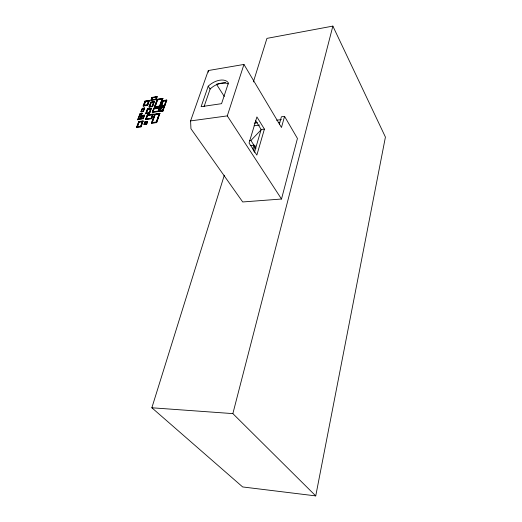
<?xml version="1.0" encoding="UTF-8"?>
<svg xmlns="http://www.w3.org/2000/svg" width="522" height="522" viewBox="0 0 522 522"><rect width="100%" height="100%" fill="white"/><g stroke="black" fill="none" stroke-linecap="round" stroke-linejoin="round"><path stroke-width="0.78" d="M224.303 175.248L151.856 407.78L242.658 486.948L315.738 495.9L385.419 137.077L332.866 26.1L266.944 38.374L253.379 81.928M315.738 495.9L232.864 413.613L332.866 26.1M284.555 116.373L281.469 127.479L243.957 64.441L208.317 70.542L190.589 120.915L190.948 128.751L242.704 201.962L281.508 199.026L297.442 138.46L284.555 116.373L281.404 116.791L279.329 124.177M264.413 129.104L256.844 155.086L249.059 143.061L256.902 116.935L264.413 129.104L261.15 129.508L255.702 120.745M254.429 152.391L261.15 129.508M252.759 149.051L253.907 145.162L250.906 140.49L249.444 140.666M253.398 151.165L254.775 146.506A1.096 0.659 16.1 0 0 255.069 145.749A1.096 0.659 16.1 0 0 253.907 145.162L250.26 145.579M281.508 199.026L227.292 115.891L243.957 64.441M204.082 106.56L210.386 88.309M208.219 86.202L201.114 106.671L221.556 103.682L228.427 82.972A14.525 8.672 -33.9 0 0 208.219 86.202L210.079 89.047A14.472 8.685 -33.9 0 1 228.244 83.944M162.505 110.925L163.732 106.984L161.572 107.31L160.169 111.01L162.505 110.925L163.732 106.984M164.508 105.437L166.113 100.505L163.236 100.948L161.448 105.64L164.508 105.437L166.113 100.505M162.825 111.29L164.384 106.475L161.252 106.945L159.517 111.519L162.825 111.29L164.384 106.475M164.815 105.783L166.733 100.015L162.929 100.609L160.835 106.123L164.815 105.783L166.733 100.015M161.265 105.672L162.929 100.609M161.618 105.875L163.236 100.948M159.686 111.754L161.252 106.945M156.267 122.265L159.184 113.881L155.145 114.468L152.032 122.598L156.267 122.265L159.184 113.881M160.339 111.238L161.572 107.31M156.593 122.65L159.843 113.359L154.825 114.09L151.373 123.12L156.593 122.65L159.843 113.359M162.146 98.906L159.582 106.312L162.146 98.906L157.624 99.611L155.041 106.997L157.624 99.611M159.921 106.697L162.831 98.371L157.292 99.239L154.186 107.297L159.921 106.697L162.831 98.371M158.355 111.251L159.386 107.858L153.997 108.667L152.783 111.812L158.355 111.251L159.386 107.858M158.616 111.558L159.921 107.441L153.742 108.367L152.254 112.237L158.616 111.558L159.921 107.441M151.576 118.742L153.109 114.064L147.302 114.912L145.586 119.342L151.576 118.742L153.109 114.064M151.543 123.349L154.825 114.09M152.209 122.833L155.145 114.468M152.424 112.465L153.742 108.367M154.355 107.532L157.292 99.239M152.959 112.047L153.997 108.667M151.308 118.429L152.561 114.494L147.563 115.225L146.134 118.912L151.308 118.429L152.561 114.494M144.698 124.001L145.136 122.174L147.041 122.168L146.421 123.76L144.698 124.001L145.136 122.174M149.325 112.993L150.701 108.765L147.765 109.202L146.212 113.196L149.325 112.993L150.701 108.765M152.241 106.325L153.651 102.012L151.204 102.39L149.618 106.462L152.241 106.325L153.651 102.012M149.618 113.346L151.315 108.282L147.478 108.857L145.599 113.679L149.618 113.346L151.315 108.282M152.528 106.658L154.244 101.555L150.923 102.064L149.031 106.932L152.528 106.658L154.244 101.555M146.421 123.76L146.865 121.933M156.691 97.255L155.869 99.389L156.528 97.027L152.209 97.705L151.387 99.832L152.378 97.94L156.528 97.027M146.702 124.099L147.445 121.476L144.862 121.841L143.935 124.229L146.702 124.099L147.445 121.476M156.13 99.682L157.057 96.609L151.954 97.412L150.851 100.244L156.13 99.682L157.057 96.609M146.388 113.424L147.765 109.202M149.201 107.16L150.923 102.064M149.794 106.697L151.204 102.39M146.043 118.833L147.302 114.912M144.111 124.458L144.862 121.841M146.31 119.14L147.563 115.225M147.25 105.072L148.607 100.942L145.423 101.438L143.889 105.327L147.25 105.072L148.607 100.942M147.609 105.496L149.364 100.348L145.07 101.02L143.132 105.92L147.609 105.496L149.364 100.348M143.341 118.768L142.93 118.253L144.007 115.492L142.434 115.727L141.358 118.481L142.61 115.956L142.206 115.447L144.503 115.108L143.341 118.768L140.862 118.866L142.206 115.447M144.503 115.108L143.165 118.54L140.862 118.866M140.692 126.5L142.402 121.437L139.126 121.9L137.234 126.722L140.692 126.5L142.402 121.437M140.999 126.879L143.054 120.928L138.826 121.528L136.581 127.231L140.999 126.879L143.054 120.928M145.768 113.907L147.478 108.857M151.021 100.478L152.124 97.647L157.226 96.844M139.55 119.16L141.795 113.444L140.451 113.9L138.03 119.375L139.55 119.16L139.903 119.603L137.658 119.668L140.105 113.457L142.167 113.157L139.903 119.603M142.167 113.157L139.726 119.388L137.658 119.668M143.419 111.584L143.093 111.166L144.248 108.224L143.263 111.401L140.96 111.688L142.291 108.315L144.574 107.969L143.419 111.584L140.96 111.688M136.764 127.459L138.826 121.528M143.243 111.349L144.574 107.969M137.41 126.95L139.126 121.9M141.038 119.101L142.375 115.675L144.679 115.342M137.834 119.897L140.281 113.672L142.343 113.385M143.302 106.155L145.07 101.02M141.136 111.923L142.441 108.498L144.744 108.204M142.291 108.315L142.617 108.726L141.286 111.44L143.093 111.166M144.065 105.561L145.423 101.438M250.906 140.49L261.496 129.43M216.767 84.153L225.602 82.737M151.387 99.832L155.7 99.154M150.851 100.244L155.961 99.448M146.669 101.027L149.533 100.576M157.461 99.467L163.001 98.606M145.599 101.666L148.777 101.17M157.794 99.846L162.316 99.141M151.758 102.195L154.414 101.783M151.373 102.625L153.82 102.247M163.099 100.844L166.903 100.257M163.399 101.183L166.283 100.739M143.889 105.327L147.08 104.837M143.132 105.92L147.439 105.261M149.618 106.462L152.072 106.09M149.031 106.932L152.359 106.423M161.448 105.64L164.339 105.203M154.871 106.762L159.412 106.077M142.617 108.726L144.418 108.452M155.797 106.88L158.068 106.54M160.835 106.123L164.645 105.548M154.186 107.297L159.745 106.462M147.648 109.091L151.484 108.517M161.422 107.18L162.988 106.945M147.941 109.437L150.871 109M153.912 108.596L160.091 107.676M161.742 107.545L163.901 107.219M154.173 108.896L159.556 108.093M152.783 111.812L158.186 111.016M160.169 111.01L162.335 110.69M152.254 112.237L158.447 111.323M146.212 113.196L149.148 112.759M159.517 111.519L162.655 111.055M145.599 113.679L149.442 113.111M147.478 115.147L153.279 114.298M142.61 115.956L144.007 115.492M155.713 114.22L160.019 113.594M147.739 115.453L152.731 114.729M155.315 114.703L159.354 114.116M141.358 118.481L142.93 118.253M146.134 118.912L151.139 118.194M145.586 119.342L151.4 118.507M139.002 121.756L143.224 121.163M139.302 122.135L141.919 121.763M145.038 122.076L147.622 121.711M145.312 122.409L147.041 122.168M152.032 122.598L156.091 122.031M144.522 123.773L146.251 123.531M151.373 123.12L156.417 122.416M143.935 124.229L146.525 123.864M137.234 126.722L140.516 126.272M136.581 127.231L140.823 126.65M190.589 120.915L227.292 115.891M254.221 123.114L257.411 122.703M276.556 120.223L281.345 119.603M254.103 125.776L259.532 125.084M278.246 122.696L279.812 122.494M151.856 407.78L232.864 413.613M140.105 113.457L140.451 113.9M151.954 97.412L152.378 97.94M254.775 146.506L255.956 148.346M216.447 84.212L224.284 96.44M208.317 70.542L208.343 72.166"/></g></svg>
